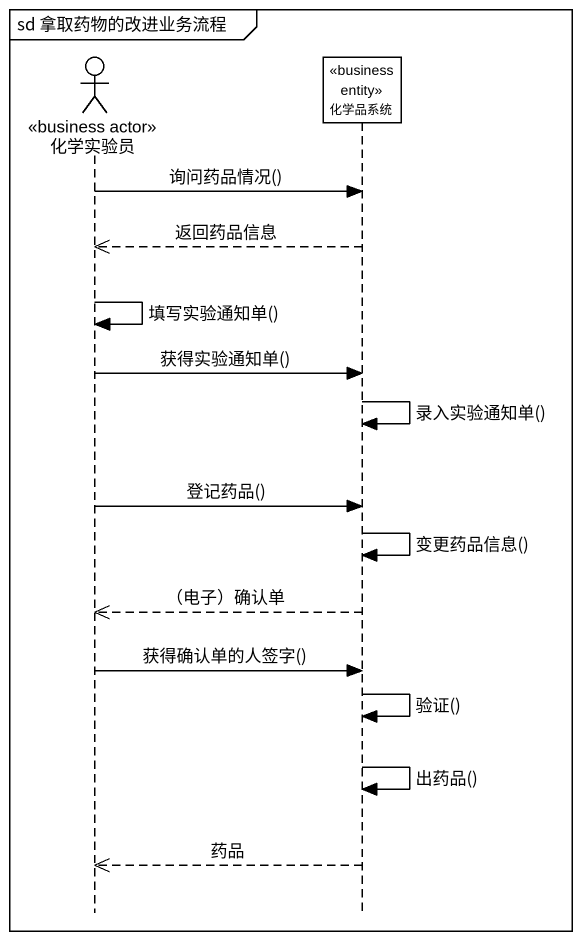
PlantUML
@startuml
mainframe sd 拿取药物的改进业务流程
hide footbox
actor 化学实验员 <<business actor>>
participant 化学品系统 <<business entity>>

化学实验员 -> 化学品系统 : 询问药品情况()
化学品系统 -->> 化学实验员 : 返回药品信息
化学实验员 -> 化学实验员 : 填写实验通知单()
化学实验员 -> 化学品系统 : 获得实验通知单()
化学品系统 -> 化学品系统 : 录入实验通知单()
化学实验员 -> 化学品系统 : 登记药品()
化学品系统 -> 化学品系统 : 变更药品信息()
化学品系统 -->> 化学实验员 : （电子）确认单
化学实验员 -> 化学品系统 : 获得确认单的人签字()
化学品系统 -> 化学品系统 : 验证()
化学品系统 -> 化学品系统 : 出药品()
化学品系统 -->> 化学实验员 : 药品
@enduml
